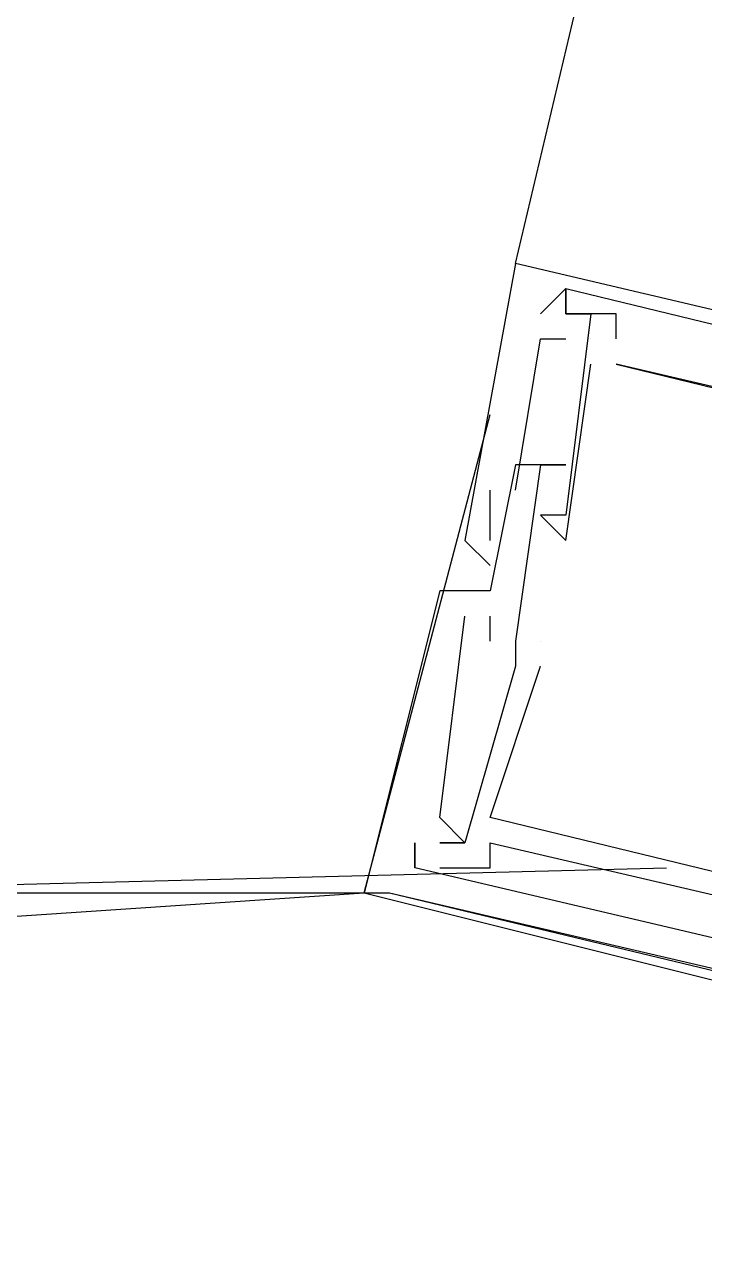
# Model space of a CAD drawing. Header units: feet. Extents: x -84 to 198, y -22 to 181.
# Drawn here: x 66.1 to 66.46, y 10.475 to 11.118 of the extents above; entities that cross this region are included whole.
import ezdxf

# ---------------------------------------------------------------- set-up
doc = ezdxf.new("R2010")
doc.units = ezdxf.units.FT
doc.layers.add('A-LINEA', color=7, linetype='CONTINUOUS')

msp = doc.modelspace()

# ---------------------------------------------------------------- linework, layer by layer
at = {"layer": 'A-LINEA'}
for p, q in [((66.36, 10.9911), (68.1067, 18.3778)), ((66.36, 10.9911), (66.36, 10.9911)), ((66.36, 10.9911), (66.36, 10.9911)), ((66.36, 10.9911), (66.36, 10.9911)), ((66.3733, 10.9644), (66.3867, 10.9778)), ((66.3733, 10.9644), (66.3867, 10.9778)), ((66.3733, 10.9644), (66.3867, 10.9778)), ((66.3867, 10.9778), (66.3867, 10.9778)), ((66.3867, 10.9778), (66.3867, 10.9778)), ((66.3867, 10.9778), (66.3867, 10.9778)), ((66.3733, 10.9644), (66.3733, 10.9644)), ((66.3733, 10.9644), (66.3733, 10.9644)), ((66.3733, 10.9644), (66.3733, 10.9644)), ((66.3867, 10.9644), (66.3867, 10.9644)), ((66.3867, 10.9644), (66.3867, 10.9644)), ((66.4, 10.9644), (66.3867, 10.9644)), ((66.3867, 10.9644), (66.3867, 10.9644)), ((66.3867, 10.9644), (66.3867, 10.9644)), ((66.3867, 10.9644), (66.3867, 10.9644)), ((66.4, 10.9644), (66.3867, 10.9644)), ((66.3867, 10.9644), (66.3867, 10.9644)), ((66.3867, 10.9644), (66.3867, 10.9644)), ((66.3867, 10.9644), (66.3867, 10.9644)), ((66.4, 10.9644), (66.3867, 10.9644)), ((66.3867, 10.9644), (66.3867, 10.9644)), ((66.4, 10.9644), (66.4, 10.9644)), ((66.4, 10.9644), (66.4, 10.9644)), ((66.4, 10.9644), (66.4, 10.9644)), ((66.4, 10.9644), (66.4, 10.9644)), ((66.4, 10.9644), (66.4, 10.9644)), ((66.4, 10.9644), (66.4, 10.9644)), ((66.4133, 10.9644), (66.4133, 10.9644)), ((66.4133, 10.9644), (66.4133, 10.9644)), ((66.4133, 10.9644), (66.4133, 10.9644)), ((66.3733, 10.9511), (66.3733, 10.9511)), ((66.3733, 10.9511), (66.3733, 10.9511)), ((66.3733, 10.9511), (66.3733, 10.9511)), ((66.3867, 10.9511), (66.3867, 10.9511)), ((66.3867, 10.9511), (66.3867, 10.9511)), ((66.3867, 10.9511), (66.3867, 10.9511)), ((66.4, 10.9511), (66.4, 10.9511)), ((66.4, 10.9511), (66.4, 10.9511)), ((66.4, 10.9511), (66.4, 10.9511)), ((66.4, 10.9511), (66.4, 10.9511)), ((66.4, 10.9511), (66.4, 10.9511)), ((66.4, 10.9511), (66.4, 10.9511)), ((66.4133, 10.9511), (66.4133, 10.9511)), ((66.4133, 10.9511), (66.4133, 10.9511)), ((66.4133, 10.9511), (66.4133, 10.9511)), ((66.4, 10.9378), (66.4, 10.9378)), ((66.4, 10.9378), (66.4, 10.9378)), ((66.4, 10.9378), (66.4, 10.9378)), ((66.4133, 10.9378), (66.4133, 10.9378)), ((66.4133, 10.9378), (66.4133, 10.9378)), ((66.4133, 10.9378), (66.4133, 10.9378)), ((66.4133, 10.9378), (66.4133, 10.9378)), ((66.4133, 10.9378), (66.4133, 10.9378)), ((66.4133, 10.9378), (66.4133, 10.9378)), ((66.28, 10.6578), (66.3467, 10.9111)), ((66.3733, 10.8844), (66.36, 10.7911)), ((66.36, 10.8844), (66.36, 10.8844)), ((66.3733, 10.8844), (66.36, 10.7911)), ((66.36, 10.8844), (66.36, 10.8844)), ((66.3733, 10.8844), (66.36, 10.7911)), ((66.36, 10.8844), (66.36, 10.8844)), ((66.3733, 10.8844), (66.3733, 10.8844)), ((66.3733, 10.8844), (66.3733, 10.8844)), ((66.3733, 10.8844), (66.3733, 10.8844)), ((66.3867, 10.8844), (66.3867, 10.8844)), ((66.3867, 10.8844), (66.3867, 10.8844)), ((66.3867, 10.8844), (66.3867, 10.8844)), ((66.3467, 10.8444), (66.3467, 10.8711)), ((66.3467, 10.8711), (66.3467, 10.8711)), ((66.3467, 10.8444), (66.3467, 10.8711)), ((66.3467, 10.8711), (66.3467, 10.8711)), ((66.3467, 10.8444), (66.3467, 10.8711)), ((66.3467, 10.8711), (66.3467, 10.8711)), ((66.36, 10.8711), (66.36, 10.8711)), ((66.36, 10.8711), (66.36, 10.8711)), ((66.36, 10.8711), (66.36, 10.8711)), ((66.3733, 10.8711), (66.3733, 10.8711)), ((66.3733, 10.8711), (66.3733, 10.8711)), ((66.3733, 10.8711), (66.3733, 10.8711)), ((66.3733, 10.8578), (66.3733, 10.8578)), ((66.3733, 10.8578), (66.3733, 10.8578)), ((66.3733, 10.8578), (66.3733, 10.8578)), ((66.3867, 10.8578), (66.3867, 10.8578)), ((66.3867, 10.8578), (66.3867, 10.8578)), ((66.3867, 10.8578), (66.3867, 10.8578)), ((66.3333, 10.8444), (66.3333, 10.8444)), ((66.3333, 10.8444), (66.3333, 10.8444)), ((66.3333, 10.8444), (66.3333, 10.8444)), ((66.3467, 10.8444), (66.3467, 10.8444)), ((66.3467, 10.8444), (66.3467, 10.8444)), ((66.3467, 10.8444), (66.3467, 10.8444)), ((66.3867, 10.8444), (66.3867, 10.8444)), ((66.3867, 10.8444), (66.3867, 10.8444)), ((66.3867, 10.8444), (66.3867, 10.8444)), ((66.3467, 10.8311), (66.3467, 10.8311)), ((66.3467, 10.8311), (66.3467, 10.8311)), ((66.3467, 10.8311), (66.3467, 10.8311)), ((66.32, 10.8178), (66.32, 10.8178)), ((66.32, 10.8178), (66.32, 10.8178)), ((66.32, 10.8178), (66.32, 10.8178)), ((66.3467, 10.8178), (66.3467, 10.8178)), ((66.3467, 10.8178), (66.3467, 10.8178)), ((66.3467, 10.8178), (66.3467, 10.8178)), ((66.3333, 10.8044), (66.3333, 10.8044)), ((66.3333, 10.8044), (66.3333, 10.8044)), ((66.3333, 10.8044), (66.3333, 10.8044)), ((66.3467, 10.8044), (66.3467, 10.8044)), ((66.3467, 10.8044), (66.3467, 10.8044)), ((66.3467, 10.8044), (66.3467, 10.8044)), ((66.3467, 10.7911), (66.3467, 10.7911)), ((66.3467, 10.7911), (66.3467, 10.7911)), ((66.3467, 10.7911), (66.3467, 10.7911)), ((66.36, 10.7911), (66.36, 10.7911)), ((66.36, 10.7911), (66.36, 10.7911)), ((66.36, 10.7911), (66.36, 10.7911)), ((66.36, 10.7911), (66.36, 10.7911)), ((66.36, 10.7911), (66.36, 10.7911)), ((66.36, 10.7911), (66.36, 10.7911)), ((66.3733, 10.7911), (66.3733, 10.7911)), ((66.3733, 10.7911), (66.3733, 10.7911)), ((66.3733, 10.7911), (66.3733, 10.7911)), ((66.36, 10.7778), (66.36, 10.7778)), ((66.36, 10.7778), (66.36, 10.7778)), ((66.36, 10.7778), (66.36, 10.7778)), ((66.3733, 10.7778), (66.3733, 10.7778)), ((66.3733, 10.7778), (66.3733, 10.7778)), ((66.3733, 10.7778), (66.3733, 10.7778)), ((66.32, 10.6978), (66.32, 10.6978)), ((66.32, 10.6978), (66.32, 10.6978)), ((66.32, 10.6978), (66.32, 10.6978)), ((66.3467, 10.6978), (66.3467, 10.6978)), ((66.3467, 10.6978), (66.3467, 10.6978)), ((66.3467, 10.6978), (66.3467, 10.6978)), ((66.3067, 10.6844), (66.3067, 10.6711)), ((66.3067, 10.6844), (66.3067, 10.6844)), ((66.3067, 10.6844), (66.3067, 10.6844)), ((66.3067, 10.6844), (66.3067, 10.6711)), ((66.3067, 10.6844), (66.3067, 10.6844)), ((66.3067, 10.6844), (66.3067, 10.6844)), ((66.3067, 10.6844), (66.3067, 10.6711)), ((66.3067, 10.6844), (66.3067, 10.6844)), ((66.3067, 10.6844), (66.3067, 10.6844)), ((66.32, 10.6844), (66.32, 10.6844)), ((66.32, 10.6844), (66.32, 10.6844)), ((66.32, 10.6844), (66.32, 10.6844)), ((66.32, 10.6844), (66.32, 10.6844)), ((66.32, 10.6844), (66.32, 10.6844)), ((66.32, 10.6844), (66.32, 10.6844)), ((66.3333, 10.6844), (66.3333, 10.6844)), ((66.3333, 10.6844), (66.3333, 10.6844)), ((66.3333, 10.6844), (66.3333, 10.6844)), ((66.3333, 10.6844), (66.3333, 10.6844)), ((66.3333, 10.6844), (66.3333, 10.6844)), ((66.3333, 10.6844), (66.3333, 10.6844)), ((66.3467, 10.6844), (66.3467, 10.6844)), ((66.3467, 10.6844), (66.3467, 10.6844)), ((66.3467, 10.6844), (66.3467, 10.6844)), ((65.92, 10.6578), (66.44, 10.6711)), ((66.3067, 10.6711), (66.3067, 10.6711)), ((66.3067, 10.6711), (66.3067, 10.6711)), ((66.3067, 10.6711), (66.3067, 10.6711)), ((66.3067, 10.6711), (66.3067, 10.6711)), ((66.3067, 10.6711), (66.3067, 10.6711)), ((66.3067, 10.6711), (66.3067, 10.6711)), ((66.32, 10.6711), (66.32, 10.6711)), ((66.32, 10.6711), (66.32, 10.6711)), ((66.32, 10.6711), (66.32, 10.6711)), ((66.3467, 10.6711), (66.3467, 10.6711)), ((66.3467, 10.6711), (66.3467, 10.6711)), ((66.3467, 10.6711), (66.3467, 10.6711)), ((66.28, 10.6578), (66.28, 10.6578)), ((66.28, 10.6578), (66.28, 10.6578)), ((66.28, 10.6578), (66.28, 10.6578)), ((66.2933, 10.6578), (66.2933, 10.6578)), ((66.2933, 10.6578), (66.2933, 10.6578)), ((66.2933, 10.6578), (66.2933, 10.6578))]:
    msp.add_line(p, q, dxfattribs=at)
for points in [[(67.0267, 10.8311), (67.04, 10.8311), (66.36, 10.9911), (66.3333, 10.8444), (66.3467, 10.8311)], [(67.0267, 10.8311), (67.04, 10.8311), (66.36, 10.9911), (66.3333, 10.8444), (66.3467, 10.8311)], [(67.0267, 10.8311), (67.04, 10.8311), (66.36, 10.9911), (66.3333, 10.8444), (66.3467, 10.8311)], [(66.4133, 10.9511), (66.4133, 10.9644), (66.3867, 10.9644), (66.3867, 10.9778), (66.3867, 10.9644), (66.4, 10.9644), (66.3867, 10.8578), (66.3733, 10.8578), (66.3867, 10.8444), (66.4, 10.9378)], [(66.4133, 10.9511), (66.4133, 10.9644), (66.3867, 10.9644), (66.3867, 10.9778), (66.3867, 10.9644), (66.4, 10.9644), (66.3867, 10.8578), (66.3733, 10.8578), (66.3867, 10.8444), (66.4, 10.9378)], [(66.4133, 10.9511), (66.4133, 10.9644), (66.3867, 10.9644), (66.3867, 10.9778), (66.3867, 10.9644), (66.4, 10.9644), (66.3867, 10.8578), (66.3733, 10.8578), (66.3867, 10.8444), (66.4, 10.9378)], [(66.3867, 10.9778), (66.8267, 10.8711), (66.8267, 10.8578), (66.8133, 10.8444), (66.8267, 10.8444), (66.8267, 10.8444)], [(66.3867, 10.9778), (66.8267, 10.8711), (66.8267, 10.8578), (66.8133, 10.8444), (66.8267, 10.8444), (66.8267, 10.8444)], [(66.3867, 10.9778), (66.8267, 10.8711), (66.8267, 10.8578), (66.8133, 10.8444), (66.8267, 10.8444), (66.8267, 10.8444)], [(66.36, 10.8711), (66.3733, 10.9511), (66.3867, 10.9511)], [(66.36, 10.8711), (66.3733, 10.9511), (66.3867, 10.9511)], [(66.36, 10.8711), (66.3733, 10.9511), (66.3867, 10.9511)], [(66.8267, 10.8578), (66.8133, 10.8711), (66.8133, 10.8444), (66.4133, 10.9378)], [(66.4133, 10.9378), (66.9067, 10.8178), (66.88, 10.7378), (66.88, 10.7378)], [(66.8267, 10.8578), (66.8133, 10.8711), (66.8133, 10.8444), (66.4133, 10.9378)], [(66.4133, 10.9378), (66.9067, 10.8178), (66.88, 10.7378), (66.88, 10.7378)], [(66.8267, 10.8578), (66.8133, 10.8711), (66.8133, 10.8444), (66.4133, 10.9378)], [(66.4133, 10.9378), (66.9067, 10.8178), (66.88, 10.7378), (66.88, 10.7378)], [(66.3733, 10.8844), (66.3867, 10.8844), (66.36, 10.8844), (66.3467, 10.8178), (66.32, 10.8178), (66.28, 10.6578)], [(66.3733, 10.8844), (66.3867, 10.8844), (66.36, 10.8844), (66.3467, 10.8178), (66.32, 10.8178), (66.28, 10.6578)], [(66.3733, 10.8844), (66.3867, 10.8844), (66.36, 10.8844), (66.3467, 10.8178), (66.32, 10.8178), (66.28, 10.6578)], [(66.32, 10.6844), (66.3333, 10.6844), (66.32, 10.6978), (66.3333, 10.8044)], [(66.32, 10.6844), (66.3333, 10.6844), (66.32, 10.6978), (66.3333, 10.8044)], [(66.32, 10.6844), (66.3333, 10.6844), (66.32, 10.6978), (66.3333, 10.8044)], [(66.3467, 10.7911), (66.3467, 10.7911), (66.3467, 10.8044)], [(66.3467, 10.7911), (66.3467, 10.7911), (66.3467, 10.8044)], [(66.3467, 10.7911), (66.3467, 10.7911), (66.3467, 10.8044)], [(66.36, 10.7911), (66.36, 10.7778), (66.3333, 10.6844), (66.32, 10.6844)], [(66.36, 10.7911), (66.36, 10.7778), (66.3333, 10.6844), (66.32, 10.6844)], [(66.36, 10.7911), (66.36, 10.7778), (66.3333, 10.6844), (66.32, 10.6844)], [(66.84, 10.5778), (66.3467, 10.6978), (66.3733, 10.7778)], [(66.84, 10.5778), (66.3467, 10.6978), (66.3733, 10.7778)], [(66.84, 10.5778), (66.3467, 10.6978), (66.3733, 10.7778)], [(66.8933, 10.7644), (66.9067, 10.7511), (66.8533, 10.5378), (66.7733, 10.5644), (66.7733, 10.5911), (66.76, 10.5911), (66.76, 10.5778), (66.76, 10.5644), (66.3067, 10.6711), (66.3067, 10.6844)], [(66.8933, 10.7644), (66.9067, 10.7511), (66.8533, 10.5378), (66.7733, 10.5644), (66.7733, 10.5911), (66.76, 10.5911), (66.76, 10.5778), (66.76, 10.5644), (66.3067, 10.6711), (66.3067, 10.6844)], [(66.8933, 10.7644), (66.9067, 10.7511), (66.8533, 10.5378), (66.7733, 10.5644), (66.7733, 10.5911), (66.76, 10.5911), (66.76, 10.5778), (66.76, 10.5644), (66.3067, 10.6711), (66.3067, 10.6844)], [(66.32, 10.6711), (66.3467, 10.6711), (66.3467, 10.6844), (66.7467, 10.5911), (66.7467, 10.5778), (66.76, 10.5778), (66.76, 10.5911), (66.8533, 10.5644)], [(66.32, 10.6711), (66.3467, 10.6711), (66.3467, 10.6844), (66.7467, 10.5911), (66.7467, 10.5778), (66.76, 10.5778), (66.76, 10.5911), (66.8533, 10.5644)], [(66.32, 10.6711), (66.3467, 10.6711), (66.3467, 10.6844), (66.7467, 10.5911), (66.7467, 10.5778), (66.76, 10.5778), (66.76, 10.5911), (66.8533, 10.5644)], [(66.0667, 10.6578), (66.2933, 10.6578), (67.0933, 10.4711), (66.9467, 9.8444), (66.0933, 9.8178), (66.0667, 10.6578)], [(66.08, 10.6444), (66.28, 10.6578), (67.08, 10.4578), (66.9467, 9.8578), (66.0933, 9.8311), (66.08, 10.6444)], [(66.2933, 10.6578), (66.96, 10.4978), (66.96, 10.5111)], [(66.2933, 10.6578), (66.96, 10.4978), (66.96, 10.5111)], [(66.2933, 10.6578), (66.96, 10.4978), (66.96, 10.5111)]]:
    msp.add_lwpolyline(points, dxfattribs=at)

doc.saveas('drawing.dxf')
